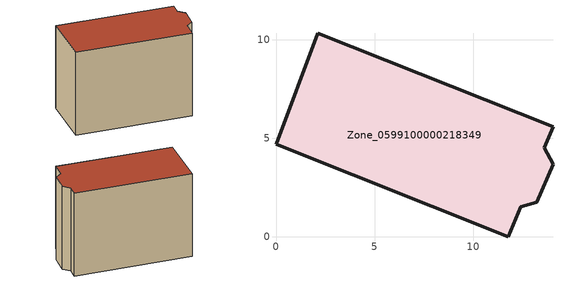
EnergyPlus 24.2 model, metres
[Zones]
Zone_0599100000218349
 floor ground (C_G): 2.12,10.32 14.04,5.59 13.6,4.51 14.04,3.67 13.22,1.76 12.41,1.52 11.77,0 0,4.69 z0
 wall outside (C_F): 14.04,5.59 2.12,10.32 0,4.69 11.77,0 12.41,1.52 13.22,1.76 14.04,3.67 13.6,4.51 14.04,5.59 z0:9.72
 roof outside (C_R): 2.12,10.32 0,4.69 11.77,0 12.41,1.52 13.22,1.76 14.04,3.67 13.6,4.51 14.04,5.59 z9.72
[BUILDING]
Pand.0599100000218349: North Axis=0; Terrain=City; Loads Convergence Tolerance Value=0.04; Temperature Convergence Tolerance Value=0.4; Solar Distribution=FullExterior; Maximum Number of Warmup Days=25; Minimum Number of Warmup Days=1
[Site:Location]
Rotterdam.The.Hague.AP_ZH_NLD Design_Conditions: Latitude=51.96; Longitude=4.45; Time Zone=1; Elevation=-4.5
[SITE:GROUNDTEMPERATURE:BUILDINGSURFACE]
18, 18, 18, 18, 18, 18, 18, 18, 18, 18, 18, 18
[MATERIAL] Thermal Absorptance=0.9; Solar Absorptance=0.7; Visible Absorptance=0.7
Name | Roughness | Thickness | Conductivity | Density | Specific Heat
G.TI.1946 | MediumSmooth | 0.15 | 1 | 540 | 1210
F.TI.1946 | Rough | 0.3 | 0.857143 | 1920 | 840
R.TI.1946 | MediumRough | 0.2 | 0.1 | 1500 | 1000
[CONSTRUCTION]
C_G: G.TI.1946
C_F: F.TI.1946
C_R: R.TI.1946
[ZONE]
Zone_0599100000218349: Type=1; Multiplier=1; Ceiling Height=Autocalculate; Volume=Autocalculate; Floor Area=autocalculate; Part of Total Floor Area=Yes
[ZONEINFILTRATION:DESIGNFLOWRATE]
Infil_Zone_0599100000218349: Zone or ZoneList or Space or SpaceList=Zone_0599100000218349; Schedule=AlwaysOn; Design Flow Rate Calculation Method=Flow/Area; Flow Rate per Floor Area=0.003; Constant Term Coefficient=1; Temperature Term Coefficient=0; Velocity Term Coefficient=0; Velocity Squared Term Coefficient=0
[HVACTEMPLATE:ZONE:IDEALLOADSAIRSYSTEM]
Zone_0599100000218349: Maximum Heating Supply Air Temperature=50; Minimum Cooling Supply Air Temperature=13; Maximum Heating Supply Air Humidity Ratio=0.0156; Minimum Cooling Supply Air Humidity Ratio=0.0077; Heating Limit=NoLimit; Cooling Limit=NoLimit; Dehumidification Control Type=ConstantSensibleHeatRatio; Cooling Sensible Heat Ratio=0.7; Dehumidification Setpoint=60; Humidification Control Type=None; Humidification Setpoint=30; Outdoor Air Method=None; Outdoor Air Flow Rate per Person=0.00944; Outdoor Air Flow Rate per Zone Floor Area=0; Outdoor Air Flow Rate per Zone=0; Demand Controlled Ventilation Type=None; Outdoor Air Economizer Type=NoEconomizer; Heat Recovery Type=None; Sensible Heat Recovery Effectiveness=0.7; Latent Heat Recovery Effectiveness=0.65
[ZONECONTROL:THERMOSTAT]
ThermostatControl_Zone_0599100000218349: Zone or ZoneList=Zone_0599100000218349; Control Type Schedule=DualSetpointControlType; Control 1=Thermostat_Zone_0599100000218349; Temperature Difference Between Cutout And Setpoint=0
[THERMOSTATSETPOINT:DUALSETPOINT]
Thermostat_Zone_0599100000218349: Heating Setpoint Temperature Schedule=HeatingSetpoint_Zone_0599100000218349; Cooling Setpoint Temperature Schedule=CoolingSetpoint_Zone_0599100000218349
[SCHEDULE:COMPACT]
HeatingSetpoint_Zone_0599100000218349: Through: 12/31, For: AllDays, Until: 24:00, 21
CoolingSetpoint_Zone_0599100000218349: Through: 12/31, For: AllDays, Until: 24:00, 24
DualSetpointControlType: Through: 12/31, For: AllDays, Until: 24:00, 4
AlwaysOn: Through: 12/31, For: AllDays, Until: 24:00, 1
